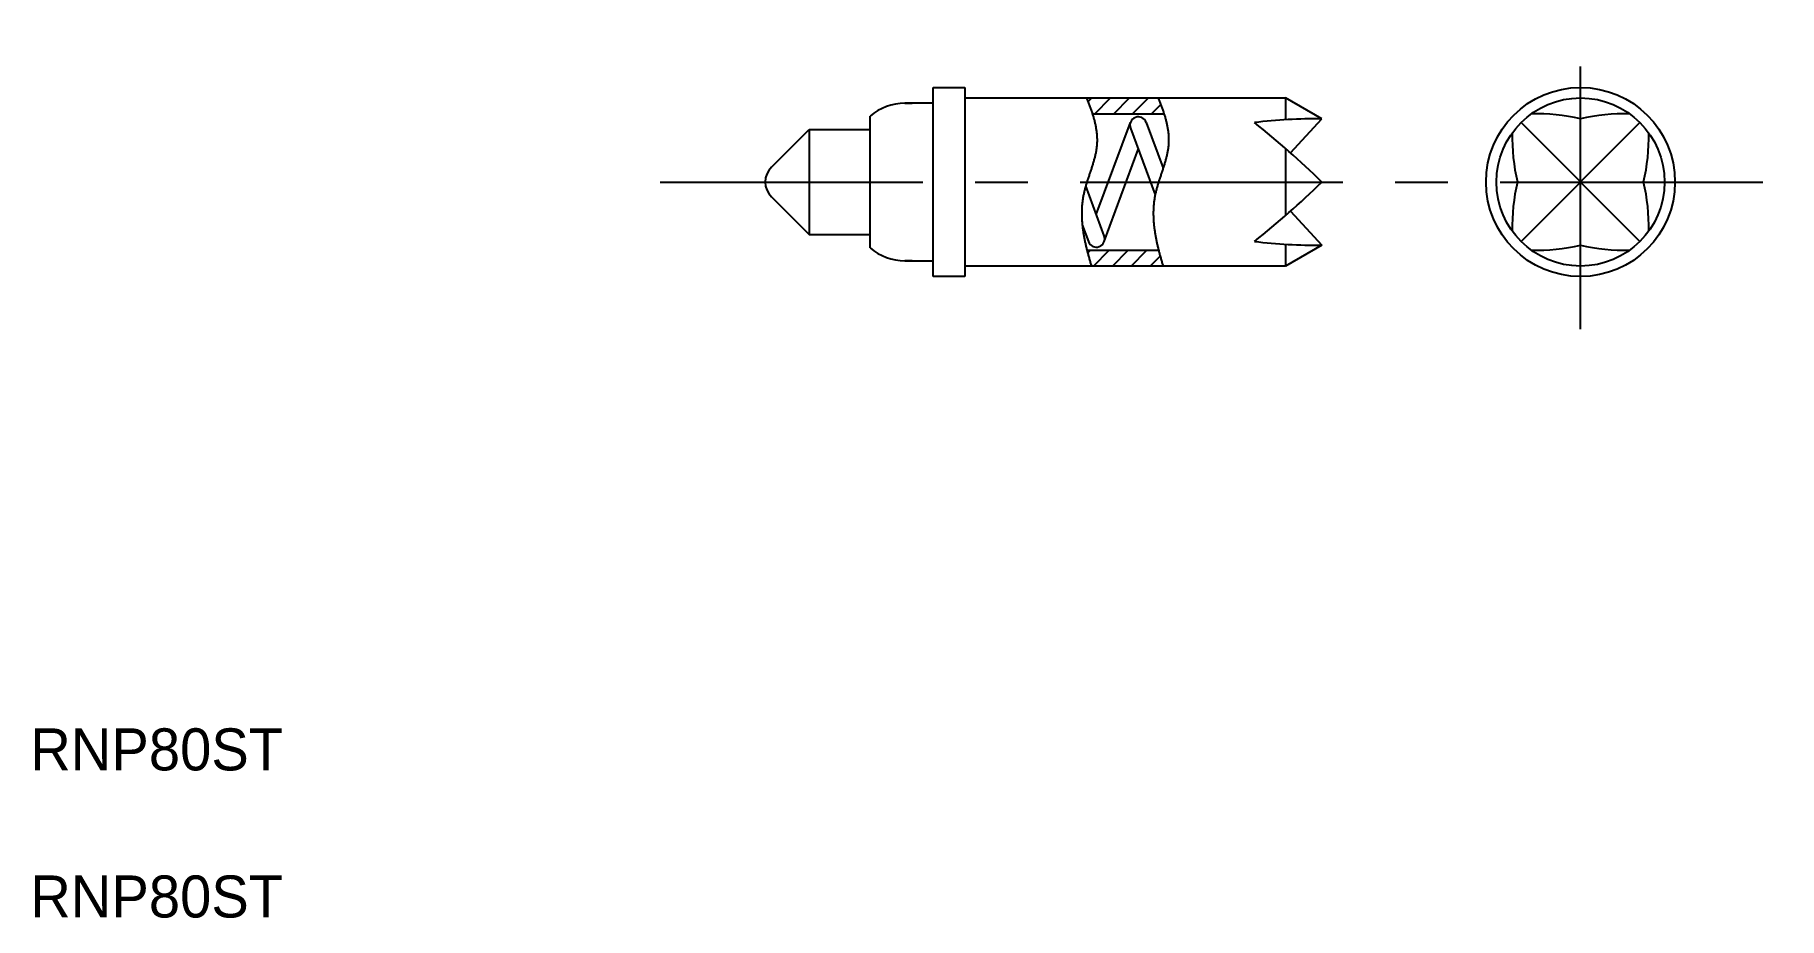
# Model space of a CAD drawing. Extents: x 0.52 to 8.83, y 0.5 to 4.7.
import ezdxf

# ---------------------------------------------------------------- set-up
doc = ezdxf.new("R2010")
doc.units = 0
doc.linetypes.add('CENTER', pattern=[2, 1.25, -0.25, 0.25, -0.25])
doc.layers.get('0').update_dxf_attribs({"linetype": 'CONTINUOUS'})
doc.layers.add('CENTER', color=1, linetype='CENTER')

# ---------------------------------------------------------------- blocks, each defined once
blk = doc.blocks.new('*X6')
at = {"color": 0, "linetype": 'CONTINUOUS'}
for p, q in [((17.5367, -4.6182), (17.5549, -4.6)), ((17.5697, -4.675), (17.6447, -4.6)), ((17.6595, -4.675), (17.7345, -4.6)), ((17.7493, -4.675), (17.8243, -4.6)), ((17.8391, -4.675), (17.8829, -4.6312)), ((17.5352, -5.3381), (17.5483, -5.325)), ((17.5631, -5.4), (17.6381, -5.325)), ((17.6529, -5.4), (17.7279, -5.325)), ((17.7427, -5.4), (17.8177, -5.325)), ((17.8325, -5.4), (17.8803, -5.3523))]:
    blk.add_line(p, q, dxfattribs=at)

msp = doc.modelspace()

# ---------------------------------------------------------------- linework, layer by layer
at = {"color": 7, "linetype": 'CONTINUOUS'}
for p, q in [((4.8, 4.45), (4.95, 4.45)), ((4.8, 3.55), (4.8, 4.45)), ((4.95, 4.45), (4.95, 3.55)), ((4.6646, 4.375), (4.7, 4.375)), ((4.8, 4.375), (4.6646, 4.375)), ((4.95, 4.4), (6.4768, 4.4)), ((5.5574, 4.325), (5.8985, 4.325)), ((6.65, 4.3), (6.4768, 4.4)), ((6.4768, 4.4), (6.4768, 4.2963)), ((4.0293, 4.0707), (4.2086, 4.25)), ((4.2086, 4.25), (4.2086, 3.75)), ((4.2086, 4.25), (4.5, 4.25)), ((4.5, 3.6868), (4.5, 4.3132)), ((5.5765, 3.8452), (5.7389, 4.2839)), ((5.7389, 4.2561), (5.8564, 3.9389)), ((5.814, 4.2839), (5.8946, 4.0662)), ((7.5993, 3.7172), (8.165, 4.2828)), ((7.5993, 4.2828), (8.165, 3.7172)), ((5.614, 3.7161), (5.7765, 4.1548)), ((6.4768, 4.1606), (6.4768, 3.8394)), ((4.0293, 3.9293), (4.2086, 3.75)), ((5.614, 3.7439), (5.526, 3.9815)), ((4.2086, 3.75), (4.5, 3.75)), ((5.5096, 3.7955), (5.5389, 3.7161)), ((5.5318, 3.675), (5.873, 3.675)), ((6.4768, 3.7037), (6.4768, 3.6)), ((6.65, 3.7), (6.4768, 3.6)), ((4.7, 3.625), (4.6646, 3.625)), ((4.6646, 3.625), (4.8, 3.625)), ((6.4768, 3.6), (4.95, 3.6)), ((4.95, 3.55), (4.8, 3.55))]:
    msp.add_line(p, q, dxfattribs=at)
at = {"color": 7, "linetype": 'CONTINUOUS', "extrusion": (0.608761, -0.560986, -0.560986)}
msp.add_line((6.5015, 4.1388), (6.65, 4.3), dxfattribs=at)
at = {"color": 7, "linetype": 'CONTINUOUS', "extrusion": (0.608761, 0.560986, -0.560986)}
msp.add_line((6.5015, 3.8612), (6.65, 3.7), dxfattribs=at)
at = {"color": 7}
for points in [[(5.5292, 4.4, 0), (5.5309, 4.3958, 0), (5.5326, 4.3917, 0), (5.5343, 4.3875, 0), (5.536, 4.3834, 0), (5.5377, 4.3792, 0), (5.5393, 4.3751, 0), (5.5409, 4.3709, 0), (5.5425, 4.3668, 0), (5.5441, 4.3626, 0), (5.5457, 4.3585, 0), (5.5472, 4.3543, 0), (5.5487, 4.3501, 0), (5.5502, 4.346, 0), (5.5517, 4.3418, 0), (5.5531, 4.3377, 0), (5.5546, 4.3335, 0), (5.5559, 4.3294, 0), (5.5573, 4.3252, 0), (5.5586, 4.3211, 0), (5.5599, 4.3169, 0), (5.5612, 4.3128, 0), (5.5624, 4.3086, 0), (5.5636, 4.3045, 0), (5.5647, 4.3003, 0), (5.5659, 4.2961, 0), (5.567, 4.292, 0), (5.568, 4.2878, 0), (5.569, 4.2837, 0), (5.57, 4.2796, 0), (5.5709, 4.2754, 0), (5.5718, 4.2713, 0), (5.5727, 4.2671, 0), (5.5735, 4.263, 0), (5.5742, 4.2588, 0), (5.5749, 4.2546, 0), (5.5756, 4.2505, 0), (5.5762, 4.2463, 0), (5.5768, 4.2422, 0), (5.5773, 4.2381, 0), (5.5778, 4.2339, 0), (5.5782, 4.2298, 0), (5.5786, 4.2256, 0), (5.5789, 4.2215, 0), (5.5792, 4.2173, 0), (5.5794, 4.2132, 0), (5.5796, 4.209, 0), (5.5797, 4.2049, 0), (5.5797, 4.2008, 0), (5.5797, 4.1966, 0), (5.5797, 4.1925, 0), (5.5795, 4.1883, 0), (5.5794, 4.1842, 0), (5.5791, 4.18, 0), (5.5788, 4.1759, 0), (5.5784, 4.1718, 0), (5.578, 4.1676, 0), (5.5775, 4.1635, 0), (5.5769, 4.1593, 0), (5.5763, 4.1552, 0), (5.5757, 4.151, 0), (5.575, 4.1469, 0), (5.5742, 4.1428, 0), (5.5734, 4.1386, 0), (5.5725, 4.1345, 0), (5.5716, 4.1303, 0), (5.5707, 4.1262, 0), (5.5697, 4.1221, 0), (5.5687, 4.1179, 0), (5.5676, 4.1138, 0), (5.5665, 4.1097, 0), (5.5654, 4.1055, 0), (5.5643, 4.1014, 0), (5.5631, 4.0972, 0), (5.5619, 4.0931, 0), (5.5606, 4.0889, 0), (5.5594, 4.0848, 0), (5.5581, 4.0807, 0), (5.5568, 4.0765, 0), (5.5555, 4.0724, 0), (5.5541, 4.0682, 0), (5.5528, 4.0641, 0), (5.5514, 4.0599, 0), (5.55, 4.0558, 0), (5.5487, 4.0517, 0), (5.5473, 4.0475, 0), (5.5459, 4.0434, 0), (5.5445, 4.0392, 0), (5.5431, 4.0351, 0), (5.5417, 4.0309, 0), (5.5403, 4.0268, 0), (5.539, 4.0226, 0), (5.5376, 4.0184, 0), (5.5362, 4.0143, 0), (5.5349, 4.0101, 0), (5.5335, 4.006, 0), (5.5322, 4.0018, 0), (5.5309, 3.9977, 0), (5.5296, 3.9935, 0), (5.5283, 3.9893, 0), (5.5271, 3.9852, 0), (5.5259, 3.981, 0), (5.5247, 3.9768, 0), (5.5235, 3.9727, 0), (5.5223, 3.9685, 0), (5.5212, 3.9643, 0), (5.5202, 3.9601, 0), (5.5191, 3.956, 0), (5.5181, 3.9518, 0), (5.5172, 3.9476, 0), (5.5162, 3.9434, 0), (5.5154, 3.9392, 0), (5.5145, 3.9351, 0), (5.5138, 3.9309, 0), (5.513, 3.9267, 0), (5.5123, 3.9225, 0), (5.5117, 3.9183, 0), (5.511, 3.9141, 0), (5.5105, 3.9099, 0), (5.5099, 3.9057, 0), (5.5095, 3.9015, 0), (5.509, 3.8973, 0), (5.5086, 3.8931, 0), (5.5082, 3.8889, 0), (5.5079, 3.8847, 0), (5.5076, 3.8805, 0), (5.5074, 3.8763, 0), (5.5072, 3.8721, 0), (5.507, 3.8679, 0), (5.5069, 3.8636, 0), (5.5068, 3.8594, 0), (5.5067, 3.8552, 0), (5.5067, 3.851, 0), (5.5067, 3.8468, 0), (5.5068, 3.8426, 0), (5.5069, 3.8383, 0), (5.507, 3.8341, 0), (5.5071, 3.8299, 0), (5.5073, 3.8256, 0), (5.5075, 3.8214, 0), (5.5078, 3.8172, 0), (5.5081, 3.8129, 0), (5.5084, 3.8087, 0), (5.5087, 3.8045, 0), (5.5091, 3.8002, 0), (5.5095, 3.796, 0), (5.5099, 3.7918, 0), (5.5104, 3.7875, 0), (5.5109, 3.7833, 0), (5.5114, 3.779, 0), (5.512, 3.7748, 0), (5.5126, 3.7706, 0), (5.5132, 3.7663, 0), (5.5138, 3.7621, 0), (5.5145, 3.7578, 0), (5.5151, 3.7536, 0), (5.5158, 3.7493, 0), (5.5166, 3.7451, 0), (5.5173, 3.7408, 0), (5.5181, 3.7365, 0), (5.5189, 3.7323, 0), (5.5198, 3.728, 0), (5.5206, 3.7238, 0), (5.5215, 3.7195, 0), (5.5224, 3.7153, 0), (5.5233, 3.711, 0), (5.5242, 3.7067, 0), (5.5252, 3.7025, 0), (5.5262, 3.6982, 0), (5.5272, 3.694, 0), (5.5282, 3.6897, 0), (5.5292, 3.6854, 0), (5.5303, 3.6812, 0), (5.5313, 3.6769, 0), (5.5324, 3.6726, 0), (5.5335, 3.6684, 0), (5.5347, 3.6641, 0), (5.5358, 3.6598, 0), (5.5369, 3.6556, 0), (5.5381, 3.6513, 0), (5.5393, 3.647, 0), (5.5405, 3.6427, 0), (5.5417, 3.6385, 0), (5.5429, 3.6342, 0), (5.5442, 3.6299, 0), (5.5454, 3.6256, 0), (5.5467, 3.6214, 0), (5.5479, 3.6171, 0), (5.5492, 3.6128, 0), (5.5505, 3.6086, 0), (5.5518, 3.6043, 0), (5.5531, 3.6, 0)], [(5.8703, 4.4, 0), (5.8721, 4.3958, 0), (5.8738, 4.3917, 0), (5.8755, 4.3875, 0), (5.8772, 4.3834, 0), (5.8788, 4.3792, 0), (5.8805, 4.3751, 0), (5.8821, 4.3709, 0), (5.8837, 4.3668, 0), (5.8853, 4.3626, 0), (5.8868, 4.3585, 0), (5.8884, 4.3543, 0), (5.8899, 4.3501, 0), (5.8914, 4.346, 0), (5.8929, 4.3418, 0), (5.8943, 4.3377, 0), (5.8957, 4.3335, 0), (5.8971, 4.3294, 0), (5.8984, 4.3252, 0), (5.8998, 4.3211, 0), (5.9011, 4.3169, 0), (5.9023, 4.3128, 0), (5.9036, 4.3086, 0), (5.9047, 4.3045, 0), (5.9059, 4.3003, 0), (5.907, 4.2961, 0), (5.9081, 4.292, 0), (5.9092, 4.2878, 0), (5.9102, 4.2837, 0), (5.9111, 4.2796, 0), (5.9121, 4.2754, 0), (5.913, 4.2713, 0), (5.9138, 4.2671, 0), (5.9146, 4.263, 0), (5.9154, 4.2588, 0), (5.9161, 4.2546, 0), (5.9168, 4.2505, 0), (5.9174, 4.2463, 0), (5.918, 4.2422, 0), (5.9185, 4.2381, 0), (5.919, 4.2339, 0), (5.9194, 4.2298, 0), (5.9198, 4.2256, 0), (5.9201, 4.2215, 0), (5.9204, 4.2173, 0), (5.9206, 4.2132, 0), (5.9207, 4.209, 0), (5.9208, 4.2049, 0), (5.9209, 4.2008, 0), (5.9209, 4.1966, 0), (5.9208, 4.1925, 0), (5.9207, 4.1883, 0), (5.9205, 4.1842, 0), (5.9203, 4.18, 0), (5.9199, 4.1759, 0), (5.9196, 4.1718, 0), (5.9191, 4.1676, 0), (5.9186, 4.1635, 0), (5.9181, 4.1593, 0), (5.9175, 4.1552, 0), (5.9168, 4.151, 0), (5.9161, 4.1469, 0), (5.9154, 4.1428, 0), (5.9145, 4.1386, 0), (5.9137, 4.1345, 0), (5.9128, 4.1303, 0), (5.9118, 4.1262, 0), (5.9109, 4.1221, 0), (5.9098, 4.1179, 0), (5.9088, 4.1138, 0), (5.9077, 4.1097, 0), (5.9066, 4.1055, 0), (5.9054, 4.1014, 0), (5.9042, 4.0972, 0), (5.903, 4.0931, 0), (5.9018, 4.0889, 0), (5.9005, 4.0848, 0), (5.8992, 4.0807, 0), (5.8979, 4.0765, 0), (5.8966, 4.0724, 0), (5.8953, 4.0682, 0), (5.8939, 4.0641, 0), (5.8926, 4.0599, 0), (5.8912, 4.0558, 0), (5.8898, 4.0517, 0), (5.8884, 4.0475, 0), (5.887, 4.0434, 0), (5.8857, 4.0392, 0), (5.8843, 4.0351, 0), (5.8829, 4.0309, 0), (5.8815, 4.0268, 0), (5.8801, 4.0226, 0), (5.8787, 4.0184, 0), (5.8774, 4.0143, 0), (5.876, 4.0101, 0), (5.8747, 4.006, 0), (5.8734, 4.0018, 0), (5.872, 3.9977, 0), (5.8708, 3.9935, 0), (5.8695, 3.9893, 0), (5.8682, 3.9852, 0), (5.867, 3.981, 0), (5.8658, 3.9768, 0), (5.8646, 3.9727, 0), (5.8635, 3.9685, 0), (5.8624, 3.9643, 0), (5.8613, 3.9601, 0), (5.8603, 3.956, 0), (5.8593, 3.9518, 0), (5.8583, 3.9476, 0), (5.8574, 3.9434, 0), (5.8565, 3.9392, 0), (5.8557, 3.9351, 0), (5.8549, 3.9309, 0), (5.8542, 3.9267, 0), (5.8535, 3.9225, 0), (5.8528, 3.9183, 0), (5.8522, 3.9141, 0), (5.8516, 3.9099, 0), (5.8511, 3.9057, 0), (5.8506, 3.9015, 0), (5.8502, 3.8973, 0), (5.8498, 3.8931, 0), (5.8494, 3.8889, 0), (5.8491, 3.8847, 0), (5.8488, 3.8805, 0), (5.8485, 3.8763, 0), (5.8483, 3.8721, 0), (5.8482, 3.8679, 0), (5.848, 3.8636, 0), (5.8479, 3.8594, 0), (5.8479, 3.8552, 0), (5.8479, 3.851, 0), (5.8479, 3.8468, 0), (5.8479, 3.8426, 0), (5.848, 3.8383, 0), (5.8481, 3.8341, 0), (5.8483, 3.8299, 0), (5.8485, 3.8256, 0), (5.8487, 3.8214, 0), (5.8489, 3.8172, 0), (5.8492, 3.8129, 0), (5.8495, 3.8087, 0), (5.8499, 3.8045, 0), (5.8502, 3.8002, 0), (5.8507, 3.796, 0), (5.8511, 3.7918, 0), (5.8516, 3.7875, 0), (5.8521, 3.7833, 0), (5.8526, 3.779, 0), (5.8531, 3.7748, 0), (5.8537, 3.7706, 0), (5.8543, 3.7663, 0), (5.8549, 3.7621, 0), (5.8556, 3.7578, 0), (5.8563, 3.7536, 0), (5.857, 3.7493, 0), (5.8577, 3.7451, 0), (5.8585, 3.7408, 0), (5.8593, 3.7365, 0), (5.8601, 3.7323, 0), (5.8609, 3.728, 0), (5.8618, 3.7238, 0), (5.8626, 3.7195, 0), (5.8635, 3.7153, 0), (5.8645, 3.711, 0), (5.8654, 3.7067, 0), (5.8663, 3.7025, 0), (5.8673, 3.6982, 0), (5.8683, 3.694, 0), (5.8693, 3.6897, 0), (5.8704, 3.6854, 0), (5.8714, 3.6812, 0), (5.8725, 3.6769, 0), (5.8736, 3.6726, 0), (5.8747, 3.6684, 0), (5.8758, 3.6641, 0), (5.877, 3.6598, 0), (5.8781, 3.6556, 0), (5.8793, 3.6513, 0), (5.8805, 3.647, 0), (5.8816, 3.6427, 0), (5.8829, 3.6385, 0), (5.8841, 3.6342, 0), (5.8853, 3.6299, 0), (5.8866, 3.6256, 0), (5.8878, 3.6214, 0), (5.8891, 3.6171, 0), (5.8904, 3.6128, 0), (5.8917, 3.6086, 0), (5.893, 3.6043, 0), (5.8943, 3.6, 0)]]:
    msp.add_polyline3d(points, dxfattribs=at)
at = {"color": 7, "linetype": 'CONTINUOUS'}
for radius in [0.45, 0.4]:
    msp.add_circle((7.8821, 4), radius, dxfattribs=at)
for centre, radius, start, end in [((4.6646, 4.125), 0.25, 90, 131.17645), ((7.6737, 3.4477), 0.8774, 76.26238, 91.64484), ((8.0905, 3.4477), 0.8774, 88.35516, 103.73762), ((5.7765, 4.27), 0.04, 20.32314, 200.32314), ((6.6116, 2.0249), 2.2754, 89.03391, 97.10663), ((3.8172, 1.1186), 4.0407, 45.48717, 51.54455), ((8.4344, 4.2084), 0.8774, 178.35516, 193.73762), ((7.3298, 4.2084), 0.8774, 346.26238, 1.64484), ((4.1, 4), 0.1, 135, 225), ((3.8172, 6.8814), 4.0407, 308.45545, 314.51283), ((8.4344, 3.7916), 0.8774, 166.26238, 181.64484), ((7.3298, 3.7916), 0.8774, 358.35516, 13.73762), ((5.5765, 3.73), 0.04, 200.32314, 20.32314), ((4.6646, 3.875), 0.25, 228.82355, 270), ((6.6116, 5.9751), 2.2754, 262.89337, 270.96609), ((7.6737, 4.5523), 0.8774, 268.35516, 283.73762), ((8.0905, 4.5523), 0.8774, 256.26238, 271.64484)]:
    msp.add_arc(centre, radius, start, end, dxfattribs=at)
at = {"layer": 'CENTER', "color": 1, "linetype": 'CENTER'}
for p, q in [((7.8821, 3.3), (7.8821, 4.7)), ((3.5, 4), (8.8279, 4))]:
    msp.add_line(p, q, dxfattribs=at)

# ---------------------------------------------------------------- block references
at = {"color": 3, "linetype": 'CONTINUOUS'}
msp.add_blockref('*X6', (-12, 9), dxfattribs=at)

# ---------------------------------------------------------------- texts
at = {"color": 7, "linetype": 'CONTINUOUS'}
for p in [(0.5, 1.2), (0.5, 0.5)]:
    msp.add_text('RNP80ST', height=0.2, dxfattribs=at).set_placement(p)

doc.saveas('drawing.dxf')
